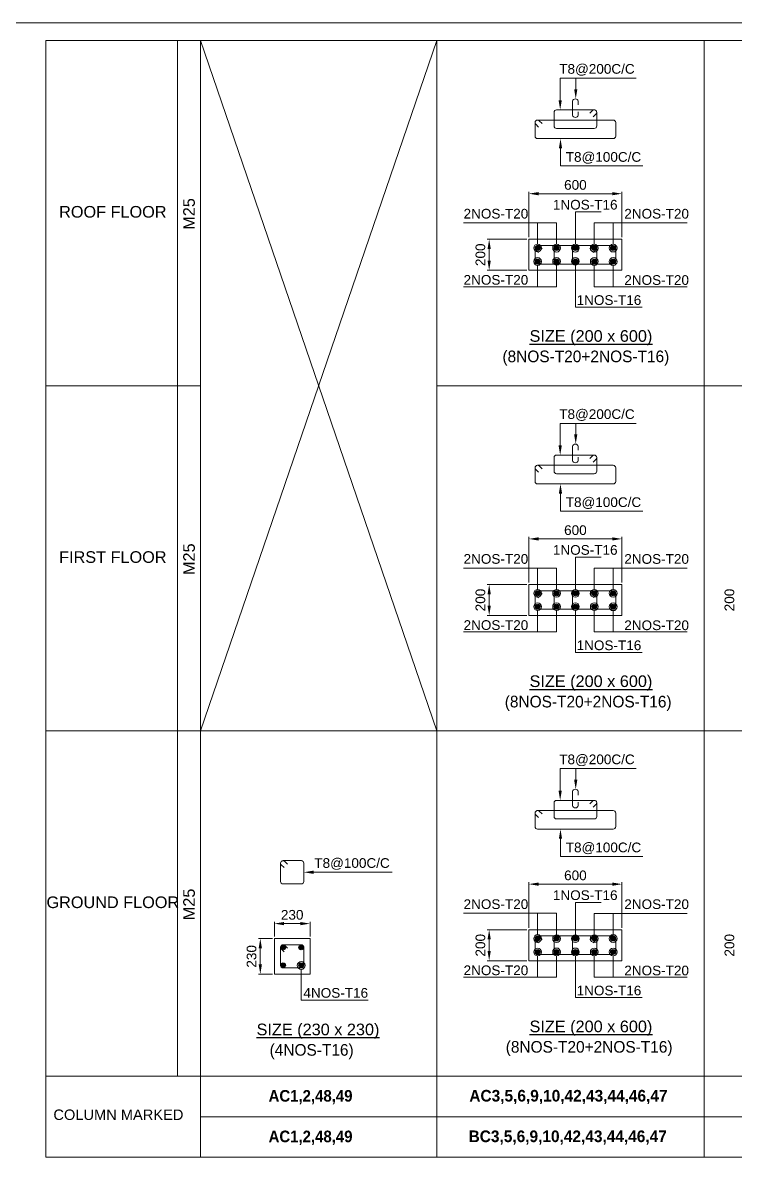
# Model space of a CAD drawing. Header units: metres. Extents: x 21100 to 202285, y -1545145 to -1477211.
# Drawn here: x 133474 to 151857, y -1515004 to -1485745 of the extents above; entities that cross this region are included whole.
import ezdxf
from ezdxf.enums import TextEntityAlignment as Align

# ---------------------------------------------------------------- set-up
doc = ezdxf.new("R2010")
doc.units = ezdxf.units.M
doc.header["$LTSCALE"] = 15
doc.header["$MEASUREMENT"] = 0
for name, color, linetype, lineweight in [('COLUMN SECTION_ASC', 132, 'Continuous', 9), ('DIMENSION_ASC', 251, 'Continuous', 9), ('LEADER_ASC', 152, 'Continuous', 15), ('SCHEDULED BORDER_ASC', 4, 'Continuous', 18), ('STEEL DIST._ASC', 132, 'Continuous', 25), ('STIRRUPS_ASC', 22, 'Continuous', 5), ('TEXT HEADER_ASC', 7, 'Continuous', 25), ('TEXT SCHEDULE HEADER_ASC', 1, 'Continuous', 30), ('TEXT SCHEDULE_ASC', 7, 'Continuous', 5), ('TEXT_ASC', 7, 'Continuous', 25), ('VIEWPORT_ASC', 6, 'Continuous', 15)]:
    doc.layers.add(name, color=color, linetype=linetype, lineweight=lineweight)
doc.layers.add('CONC.', color=6, linetype='Continuous')
doc.styles.add('ASC', font='swiss.ttf')
doc.styles.add('ASC_DIMENSION', font='swiss.ttf', dxfattribs={"height": 250})
doc.styles.add('BOLD ASC', font='swissb.ttf', dxfattribs={"height": 300})
doc.styles.add('STANDERD ASC', font='swiss.ttf', dxfattribs={"height": 250})

# ---------------------------------------------------------------- blocks, each defined once
blk = doc.blocks.new('_DotBlank')
at = {"color": 0, "lineweight": -2}
blk.add_line((-0.5, 0), (-1, 0), dxfattribs=at)
blk.add_circle((0, 0), 0.5, dxfattribs=at)

msp = doc.modelspace()

# ---------------------------------------------------------------- hatches: boundary and pattern name
at = {"layer": 'STEEL DIST._ASC'}
h = msp.add_hatch(color=155, dxfattribs=at)
h.dxf.hatch_style = 1
edge = h.paths.add_edge_path()
edge.add_arc((146758.9, -1491558.2), 60, 180, 540)
h = msp.add_hatch(color=155, dxfattribs=at)
h.dxf.hatch_style = 1
edge = h.paths.add_edge_path()
edge.add_arc((147245.4, -1491558.2), 60, 180, 540)
h = msp.add_hatch(color=155, dxfattribs=at)
h.dxf.hatch_style = 1
edge = h.paths.add_edge_path()
edge.add_arc((147731.8, -1491558.2), 60, 180, 540)
h = msp.add_hatch(color=155, dxfattribs=at)
h.dxf.hatch_style = 1
edge = h.paths.add_edge_path()
edge.add_arc((148218.5, -1491558.2), 60, 180, 540)
h = msp.add_hatch(color=155, dxfattribs=at)
h.dxf.hatch_style = 1
edge = h.paths.add_edge_path()
edge.add_arc((148704.7, -1491558.2), 60, 0, 360, ccw=False)
h = msp.add_hatch(color=155, dxfattribs=at)
h.dxf.hatch_style = 1
edge = h.paths.add_edge_path()
edge.add_arc((146758.9, -1491899.9), 60, -180, 180, ccw=False)
h = msp.add_hatch(color=155, dxfattribs=at)
h.dxf.hatch_style = 1
edge = h.paths.add_edge_path()
edge.add_arc((147245.4, -1491899.9), 60, -180, 180, ccw=False)
h = msp.add_hatch(color=155, dxfattribs=at)
h.dxf.hatch_style = 1
edge = h.paths.add_edge_path()
edge.add_arc((147731.8, -1491899.9), 60, -180, 180, ccw=False)
h = msp.add_hatch(color=155, dxfattribs=at)
h.dxf.hatch_style = 1
edge = h.paths.add_edge_path()
edge.add_arc((148218.5, -1491899.9), 60, -180, 180, ccw=False)
h = msp.add_hatch(color=155, dxfattribs=at)
h.dxf.hatch_style = 1
edge = h.paths.add_edge_path()
edge.add_arc((148704.7, -1491899.9), 60, 360, 720)
h = msp.add_hatch(color=155, dxfattribs=at)
h.dxf.hatch_style = 1
edge = h.paths.add_edge_path()
edge.add_arc((146758.9, -1500461), 60, 180, 540)
h = msp.add_hatch(color=155, dxfattribs=at)
h.dxf.hatch_style = 1
edge = h.paths.add_edge_path()
edge.add_arc((147245.4, -1500461), 60, 180, 540)
h = msp.add_hatch(color=155, dxfattribs=at)
h.dxf.hatch_style = 1
edge = h.paths.add_edge_path()
edge.add_arc((147731.8, -1500461), 60, 180, 540)
h = msp.add_hatch(color=155, dxfattribs=at)
h.dxf.hatch_style = 1
edge = h.paths.add_edge_path()
edge.add_arc((148218.5, -1500461), 60, 180, 540)
h = msp.add_hatch(color=155, dxfattribs=at)
h.dxf.hatch_style = 1
edge = h.paths.add_edge_path()
edge.add_arc((148704.7, -1500461), 60, 0, 360, ccw=False)
h = msp.add_hatch(color=155, dxfattribs=at)
h.dxf.hatch_style = 1
edge = h.paths.add_edge_path()
edge.add_arc((146758.9, -1500802.6), 60, -180, 180, ccw=False)
h = msp.add_hatch(color=155, dxfattribs=at)
h.dxf.hatch_style = 1
edge = h.paths.add_edge_path()
edge.add_arc((147245.4, -1500802.6), 60, -180, 180, ccw=False)
h = msp.add_hatch(color=155, dxfattribs=at)
h.dxf.hatch_style = 1
edge = h.paths.add_edge_path()
edge.add_arc((147731.8, -1500802.6), 60, -180, 180, ccw=False)
h = msp.add_hatch(color=155, dxfattribs=at)
h.dxf.hatch_style = 1
edge = h.paths.add_edge_path()
edge.add_arc((148218.5, -1500802.6), 60, -180, 180, ccw=False)
h = msp.add_hatch(color=155, dxfattribs=at)
h.dxf.hatch_style = 1
edge = h.paths.add_edge_path()
edge.add_arc((148704.7, -1500802.6), 60, 360, 720)
h = msp.add_hatch(color=155, dxfattribs=at)
h.dxf.hatch_style = 1
edge = h.paths.add_edge_path()
edge.add_arc((146758.9, -1509363.8), 60, 180, 540)
h = msp.add_hatch(color=155, dxfattribs=at)
h.dxf.hatch_style = 1
edge = h.paths.add_edge_path()
edge.add_arc((147245.4, -1509363.8), 60, 180, 540)
h = msp.add_hatch(color=155, dxfattribs=at)
h.dxf.hatch_style = 1
edge = h.paths.add_edge_path()
edge.add_arc((147731.8, -1509363.8), 60, 180, 540)
h = msp.add_hatch(color=155, dxfattribs=at)
h.dxf.hatch_style = 1
edge = h.paths.add_edge_path()
edge.add_arc((148218.5, -1509363.8), 60, 180, 540)
h = msp.add_hatch(color=155, dxfattribs=at)
h.dxf.hatch_style = 1
edge = h.paths.add_edge_path()
edge.add_arc((148704.7, -1509363.8), 60, 0, 360, ccw=False)
h = msp.add_hatch(color=155, dxfattribs=at)
h.dxf.hatch_style = 1
edge = h.paths.add_edge_path()
edge.add_arc((140193.5, -1509590.5), 60, 180, 540)
h = msp.add_hatch(color=155, dxfattribs=at)
h.dxf.hatch_style = 1
edge = h.paths.add_edge_path()
edge.add_arc((140659.3, -1509590.5), 60, 0, 360, ccw=False)
h = msp.add_hatch(color=155, dxfattribs=at)
h.dxf.hatch_style = 1
edge = h.paths.add_edge_path()
edge.add_arc((146758.9, -1509705.4), 60, -180, 180, ccw=False)
h = msp.add_hatch(color=155, dxfattribs=at)
h.dxf.hatch_style = 1
edge = h.paths.add_edge_path()
edge.add_arc((147245.4, -1509705.4), 60, -180, 180, ccw=False)
h = msp.add_hatch(color=155, dxfattribs=at)
h.dxf.hatch_style = 1
edge = h.paths.add_edge_path()
edge.add_arc((147731.8, -1509705.4), 60, -180, 180, ccw=False)
h = msp.add_hatch(color=155, dxfattribs=at)
h.dxf.hatch_style = 1
edge = h.paths.add_edge_path()
edge.add_arc((148218.5, -1509705.4), 60, -180, 180, ccw=False)
h = msp.add_hatch(color=155, dxfattribs=at)
h.dxf.hatch_style = 1
edge = h.paths.add_edge_path()
edge.add_arc((148704.7, -1509705.4), 60, 360, 720)
h = msp.add_hatch(color=155, dxfattribs=at)
h.dxf.hatch_style = 1
edge = h.paths.add_edge_path()
edge.add_arc((140193.5, -1510052.1), 60, -180, 180, ccw=False)
h = msp.add_hatch(color=155, dxfattribs=at)
h.dxf.hatch_style = 1
edge = h.paths.add_edge_path()
edge.add_arc((140659.3, -1510052.1), 60, 360, 720)

# ---------------------------------------------------------------- linework, layer by layer
at = {"layer": 'COLUMN SECTION_ASC'}
for p, q in [((146531.8, -1491329.5), (146531.8, -1492129.5)), ((148931.8, -1491329.5), (146531.8, -1491329.5)), ((148931.8, -1492129.5), (148931.8, -1491329.5)), ((146531.8, -1492129.5), (148931.8, -1492129.5)), ((146531.8, -1500232.3), (146531.8, -1501032.3)), ((148931.8, -1500232.3), (146531.8, -1500232.3)), ((148931.8, -1501032.3), (148931.8, -1500232.3)), ((146531.8, -1501032.3), (148931.8, -1501032.3)), ((146531.8, -1509135.1), (146531.8, -1509935.1)), ((148931.8, -1509135.1), (146531.8, -1509135.1)), ((148931.8, -1509935.1), (148931.8, -1509135.1)), ((139966.4, -1509361.8), (139966.4, -1510281.8)), ((140886.4, -1509361.8), (139966.4, -1509361.8)), ((140886.4, -1510281.8), (140886.4, -1509361.8)), ((146531.8, -1509935.1), (148931.8, -1509935.1)), ((139966.4, -1510281.8), (140886.4, -1510281.8))]:
    msp.add_line(p, q, dxfattribs=at)
at = {"layer": 'DIMENSION_ASC'}
for p, q in [((146531.8, -1491279.5), (146531.8, -1490104.4)), ((146781.8, -1490154.4), (148681.8, -1490154.4)), ((148931.8, -1491279.5), (148931.8, -1490104.4)), ((146481.8, -1491329.5), (145457.6, -1491329.5)), ((145507.6, -1491879.5), (145507.6, -1491579.5)), ((146481.8, -1492129.5), (145457.6, -1492129.5)), ((146531.8, -1500182.3), (146531.8, -1499007.2)), ((146781.8, -1499057.2), (148681.8, -1499057.2)), ((148931.8, -1500182.3), (148931.8, -1499007.2)), ((146481.8, -1500232.3), (145457.6, -1500232.3)), ((145507.6, -1500782.3), (145507.6, -1500482.3)), ((146481.8, -1501032.3), (145457.6, -1501032.3)), ((146531.8, -1509085.1), (146531.8, -1507910)), ((146781.8, -1507960), (148681.8, -1507960)), ((148931.8, -1509085.1), (148931.8, -1507910)), ((139966.4, -1509311.8), (139966.4, -1508927.5)), ((140216.4, -1508977.5), (140636.4, -1508977.5)), ((140886.4, -1509311.8), (140886.4, -1508927.5)), ((146481.8, -1509135.1), (145457.6, -1509135.1)), ((139916.4, -1509361.8), (139553.6, -1509361.8)), ((145507.6, -1509685.1), (145507.6, -1509385.1)), ((139603.6, -1510031.8), (139603.6, -1509611.8)), ((146481.8, -1509935.1), (145457.6, -1509935.1)), ((139916.4, -1510281.8), (139553.6, -1510281.8))]:
    msp.add_line(p, q, dxfattribs=at)
for points in [[(147731.8, -1491358.2), (147731.8, -1490624.6), (148397.9, -1490624.6)], [(147245.4, -1491358.2), (147245.4, -1490906), (144847.8, -1490906)], [(146756.5, -1491356.2), (146756.5, -1490906), (147245.4, -1490906)], [(148706.2, -1491357.2), (148706.2, -1490907.1), (148217.3, -1490907.1)], [(148217.3, -1491359.3), (148217.3, -1490907.1), (150614.8, -1490907.1)], [(147245.4, -1492100.9), (147245.4, -1492553.1), (144847.8, -1492553.1)], [(146756.5, -1492102.9), (146756.5, -1492553.1), (147245.4, -1492553.1)], [(147731.8, -1492100.9), (147731.8, -1493080), (149454.1, -1493080)], [(148217.3, -1492101.9), (148217.3, -1492554.1), (150614.8, -1492554.1)], [(148706.2, -1492103.9), (148706.2, -1492554.1), (148217.3, -1492554.1)], [(147731.8, -1500261), (147731.8, -1499527.4), (148397.9, -1499527.4)], [(147245.4, -1500261), (147245.4, -1499808.8), (144847.8, -1499808.8)], [(146756.5, -1500259), (146756.5, -1499808.8), (147245.4, -1499808.8)], [(148706.2, -1500260), (148706.2, -1499809.9), (148217.3, -1499809.9)], [(148217.3, -1500262.1), (148217.3, -1499809.9), (150614.8, -1499809.9)], [(147245.4, -1501003.6), (147245.4, -1501455.8), (144847.8, -1501455.8)], [(146756.5, -1501005.7), (146756.5, -1501455.8), (147245.4, -1501455.8)], [(147731.8, -1501003.6), (147731.8, -1501982.7), (149454.1, -1501982.7)], [(148217.3, -1501004.7), (148217.3, -1501456.9), (150614.8, -1501456.9)], [(148706.2, -1501006.7), (148706.2, -1501456.9), (148217.3, -1501456.9)], [(147731.8, -1509163.8), (147731.8, -1508430.1), (148397.9, -1508430.1)], [(147245.4, -1509163.8), (147245.4, -1508711.6), (144847.8, -1508711.6)], [(146756.5, -1509161.7), (146756.5, -1508711.6), (147245.4, -1508711.6)], [(148706.2, -1509162.8), (148706.2, -1508712.6), (148217.3, -1508712.6)], [(148217.3, -1509164.8), (148217.3, -1508712.6), (150614.8, -1508712.6)], [(147245.4, -1509906.4), (147245.4, -1510358.6), (144847.8, -1510358.6)], [(146756.5, -1509908.5), (146756.5, -1510358.6), (147245.4, -1510358.6)], [(147731.8, -1509906.4), (147731.8, -1510885.5), (149454.1, -1510885.5)], [(148217.3, -1509907.5), (148217.3, -1510359.7), (150614.8, -1510359.7)], [(148706.2, -1509909.5), (148706.2, -1510359.7), (148217.3, -1510359.7)], [(140659, -1510256.8), (140659, -1510953.2), (142383.7, -1510953.2)]]:
    msp.add_lwpolyline(points, dxfattribs=at)
for points in [[(146781.8, -1490112.7), (146781.8, -1490196.1), (146531.8, -1490154.4)], [(148681.8, -1490196.1), (148681.8, -1490112.7), (148931.8, -1490154.4)], [(145549.2, -1491579.5), (145465.9, -1491579.5), (145507.6, -1491329.5)], [(145465.9, -1491879.5), (145549.2, -1491879.5), (145507.6, -1492129.5)], [(146781.8, -1499015.5), (146781.8, -1499098.8), (146531.8, -1499057.2)], [(148681.8, -1499098.8), (148681.8, -1499015.5), (148931.8, -1499057.2)], [(145549.2, -1500482.3), (145465.9, -1500482.3), (145507.6, -1500232.3)], [(145465.9, -1500782.3), (145549.2, -1500782.3), (145507.6, -1501032.3)], [(146781.8, -1507918.3), (146781.8, -1508001.6), (146531.8, -1507960)], [(148681.8, -1508001.6), (148681.8, -1507918.3), (148931.8, -1507960)], [(140216.4, -1508935.8), (140216.4, -1509019.2), (139966.4, -1508977.5)], [(140636.4, -1509019.2), (140636.4, -1508935.8), (140886.4, -1508977.5)], [(145549.2, -1509385.1), (145465.9, -1509385.1), (145507.6, -1509135.1)], [(139645.3, -1509611.8), (139562, -1509611.8), (139603.6, -1509361.8)], [(145465.9, -1509685.1), (145549.2, -1509685.1), (145507.6, -1509935.1)], [(139562, -1510031.8), (139645.3, -1510031.8), (139603.6, -1510281.8)]]:
    msp.add_solid(points, dxfattribs=at)
at = {"layer": 'LEADER_ASC'}
for points in [[(147339.2, -1487742.8), (147339.2, -1487175), (149299.8, -1487175)], [(147740.3, -1487458.9), (147740.3, -1487175), (149247.6, -1487175)], [(147347.1, -1488984.8), (147347.1, -1489436.9), (149469.3, -1489436.9)], [(147339.2, -1496645.6), (147339.2, -1496077.8), (149299.8, -1496077.8)], [(147740.3, -1496361.7), (147740.3, -1496077.8), (149247.6, -1496077.8)], [(147347.1, -1497887.6), (147347.1, -1498339.7), (149469.3, -1498339.7)], [(147339.2, -1505548.4), (147339.2, -1504980.6), (149299.8, -1504980.6)], [(147740.3, -1505264.5), (147740.3, -1504980.6), (149247.6, -1504980.6)], [(147347.1, -1506790.3), (147347.1, -1507242.5), (149469.3, -1507242.5)], [(140976.4, -1507653), (143005, -1507653)]]:
    msp.add_lwpolyline(points, dxfattribs=at)
for points in [[(147782, -1487458.9), (147740.3, -1487708.9), (147698.6, -1487458.9)], [(147380.9, -1487742.8), (147339.2, -1487992.8), (147297.6, -1487742.8)], [(147305.4, -1488984.8), (147347.1, -1488734.8), (147388.7, -1488984.8)], [(147782, -1496361.7), (147740.3, -1496611.7), (147698.6, -1496361.7)], [(147380.9, -1496645.6), (147339.2, -1496895.6), (147297.6, -1496645.6)], [(147305.4, -1497887.6), (147347.1, -1497637.6), (147388.7, -1497887.6)], [(147782, -1505264.5), (147740.3, -1505514.5), (147698.6, -1505264.5)], [(147380.9, -1505548.4), (147339.2, -1505798.4), (147297.6, -1505548.4)], [(147305.4, -1506790.3), (147347.1, -1506540.3), (147388.7, -1506790.3)], [(140976.4, -1507694.7), (140726.4, -1507653), (140976.4, -1507611.3)]]:
    msp.add_solid(points, dxfattribs=at)
at = {"layer": 'SCHEDULED BORDER_ASC'}
for p, q in [((134074.4, -1486202.8), (134074.4, -1515004)), ((134074.4, -1486202.8), (169549.3, -1486202.8)), ((137464.8, -1486202.8), (137464.8, -1512911.1)), ((138064.8, -1486202.8), (138064.8, -1515004)), ((144158.1, -1486202.8), (144158.1, -1515004)), ((151055.9, -1486202.8), (151055.9, -1515004)), ((134074.4, -1495105.6), (138064.8, -1495105.6)), ((144158.1, -1495105.6), (169549.3, -1495105.6)), ((134074.4, -1504008.4), (169549.3, -1504008.4)), ((134074.4, -1512911.1), (169549.3, -1512911.1)), ((138064.8, -1513957.6), (169549.3, -1513957.6)), ((134074.4, -1515004), (169549.3, -1515004)), ((138064.8, -1515004), (169549.3, -1515004))]:
    msp.add_line(p, q, dxfattribs=at)
at = {"layer": 'SCHEDULED BORDER_ASC', "color": 8}
for p, q in [((138064.8, -1486202.8), (144158.1, -1504008.4)), ((144158.1, -1486202.8), (138064.8, -1504008.4))]:
    msp.add_line(p, q, dxfattribs=at)
at = {"layer": 'STEEL DIST._ASC'}
for centre in [(146758.9, -1491558.2), (147245.4, -1491558.2), (147731.8, -1491558.2), (148218.5, -1491558.2), (148704.7, -1491558.2), (146758.9, -1491899.9), (147245.4, -1491899.9), (147731.8, -1491899.9), (148218.5, -1491899.9), (148704.7, -1491899.9), (146758.9, -1500461), (147245.4, -1500461), (147731.8, -1500461), (148218.5, -1500461), (148704.7, -1500461), (146758.9, -1500802.6), (147245.4, -1500802.6), (147731.8, -1500802.6), (148218.5, -1500802.6), (148704.7, -1500802.6), (146758.9, -1509363.8), (147245.4, -1509363.8), (147731.8, -1509363.8), (148218.5, -1509363.8), (148704.7, -1509363.8), (140193.5, -1509590.5), (140659.3, -1509590.5), (146758.9, -1509705.4), (147245.4, -1509705.4), (147731.8, -1509705.4), (148218.5, -1509705.4), (148704.7, -1509705.4), (140193.5, -1510052.1), (140659.3, -1510052.1)]:
    msp.add_circle(centre, 60, dxfattribs=at)
at = {"layer": 'STIRRUPS_ASC'}
for p, q in [((147658.2, -1487764.4), (147658.2, -1488132.4)), ((147805.4, -1487861.7), (147805.4, -1487764.5)), ((147181.6, -1488057.8), (147181.6, -1488407.8)), ((148216.1, -1487992.8), (147246.6, -1487992.8)), ((147805.4, -1488132.6), (147805.4, -1488042.8)), ((148172.3, -1488012.6), (148103.3, -1488081.6)), ((148193.8, -1488172.1), (148262, -1488103.8)), ((148283.2, -1488407.8), (148283.2, -1488058.5)), ((146691.8, -1488318.8), (146691.8, -1488669.8)), ((146710.5, -1488364), (146781.2, -1488434.7)), ((148707.8, -1488254.8), (146755.8, -1488254.8)), ((146871.7, -1488344.2), (146801, -1488273.5)), ((148771.8, -1488670.8), (148771.8, -1488318.8)), ((147246.6, -1488472.8), (148218.2, -1488472.8)), ((146756.8, -1488734.8), (148707.8, -1488734.8)), ((146691.8, -1491553.5), (146691.8, -1491904.5)), ((146710.5, -1491598.8), (146781.2, -1491669.5)), ((148707.8, -1491489.5), (146755.8, -1491489.5)), ((146871.7, -1491579), (146801, -1491508.3)), ((147181.6, -1491554.5), (147181.6, -1491904.5)), ((148216.1, -1491489.5), (147246.6, -1491489.5)), ((147658.2, -1491545.5), (147658.2, -1491913.5)), ((147805.4, -1491642.7), (147805.4, -1491545.6)), ((148172.3, -1491509.3), (148103.3, -1491578.3)), ((148193.8, -1491668.8), (148262, -1491600.5)), ((148283.2, -1491904.5), (148283.2, -1491555.2)), ((148771.8, -1491905.5), (148771.8, -1491553.5)), ((147805.4, -1491913.7), (147805.4, -1491823.9)), ((146756.8, -1491969.5), (148707.8, -1491969.5)), ((147246.6, -1491969.5), (148218.2, -1491969.5)), ((148216.1, -1496895.6), (147246.6, -1496895.6)), ((147658.2, -1496667.1), (147658.2, -1497035.2)), ((147805.4, -1496764.4), (147805.4, -1496667.3)), ((148707.8, -1497157.6), (146755.8, -1497157.6)), ((146871.7, -1497247), (146801, -1497176.3)), ((147181.6, -1496960.6), (147181.6, -1497310.6)), ((147805.4, -1497035.4), (147805.4, -1496945.5)), ((148172.3, -1496915.3), (148103.3, -1496984.3)), ((148193.8, -1497074.8), (148262, -1497006.6)), ((148283.2, -1497310.6), (148283.2, -1496961.3)), ((146691.8, -1497221.6), (146691.8, -1497572.6)), ((146710.5, -1497266.8), (146781.2, -1497337.5)), ((147246.6, -1497375.6), (148218.2, -1497375.6)), ((148771.8, -1497573.6), (148771.8, -1497221.6)), ((146756.8, -1497637.6), (148707.8, -1497637.6)), ((148707.8, -1500392.3), (146755.8, -1500392.3)), ((146871.7, -1500481.8), (146801, -1500411.1)), ((148216.1, -1500392.3), (147246.6, -1500392.3)), ((148172.3, -1500412), (148103.3, -1500481)), ((146691.8, -1500456.3), (146691.8, -1500807.3)), ((146710.5, -1500501.6), (146781.2, -1500572.3)), ((147181.6, -1500457.3), (147181.6, -1500807.3)), ((147658.2, -1500448.2), (147658.2, -1500816.3)), ((147805.4, -1500545.5), (147805.4, -1500448.4)), ((148193.8, -1500571.5), (148262, -1500503.3)), ((148283.2, -1500807.3), (148283.2, -1500458)), ((148771.8, -1500808.3), (148771.8, -1500456.3)), ((146756.8, -1500872.3), (148707.8, -1500872.3)), ((147246.6, -1500872.3), (148218.2, -1500872.3)), ((147805.4, -1500816.5), (147805.4, -1500726.6)), ((147658.2, -1505569.9), (147658.2, -1505938)), ((147805.4, -1505667.2), (147805.4, -1505570.1)), ((147181.6, -1505863.4), (147181.6, -1506213.4)), ((148216.1, -1505798.4), (147246.6, -1505798.4)), ((147805.4, -1505938.2), (147805.4, -1505848.3)), ((148172.3, -1505818.1), (148103.3, -1505887.1)), ((148193.8, -1505977.6), (148262, -1505909.4)), ((148283.2, -1506213.4), (148283.2, -1505864.1)), ((146691.8, -1506124.3), (146691.8, -1506475.3)), ((146710.5, -1506169.6), (146781.2, -1506240.3)), ((148707.8, -1506060.3), (146755.8, -1506060.3)), ((146871.7, -1506149.8), (146801, -1506079.1)), ((148771.8, -1506476.3), (148771.8, -1506124.3)), ((146756.8, -1506540.3), (148707.8, -1506540.3)), ((147246.6, -1506278.4), (148218.2, -1506278.4)), ((140126.4, -1507417), (140126.4, -1507888)), ((140662.4, -1507353), (140190.4, -1507353)), ((140306.3, -1507442.5), (140235.6, -1507371.8)), ((140726.4, -1507889), (140726.4, -1507417)), ((140145.1, -1507462.2), (140215.8, -1507532.9)), ((140191.4, -1507953), (140662.4, -1507953)), ((146691.8, -1509359.1), (146691.8, -1509710.1)), ((146710.5, -1509404.3), (146781.2, -1509475)), ((148707.8, -1509295.1), (146755.8, -1509295.1)), ((146871.7, -1509384.6), (146801, -1509313.9)), ((147181.6, -1509360.1), (147181.6, -1509710.1)), ((148216.1, -1509295.1), (147246.6, -1509295.1)), ((147658.2, -1509351), (147658.2, -1509719.1)), ((147805.4, -1509448.3), (147805.4, -1509351.2)), ((148172.3, -1509314.8), (148103.3, -1509383.8)), ((148193.8, -1509474.3), (148262, -1509406.1)), ((148283.2, -1509710.1), (148283.2, -1509360.8)), ((148771.8, -1509711.1), (148771.8, -1509359.1)), ((140126.4, -1509585.8), (140126.4, -1510056.8)), ((140145.1, -1509631), (140215.8, -1509701.7)), ((140662.4, -1509521.8), (140190.4, -1509521.8)), ((140306.3, -1509611.2), (140235.6, -1509540.5)), ((140726.4, -1510057.8), (140726.4, -1509585.8)), ((146756.8, -1509775.1), (148707.8, -1509775.1)), ((147246.6, -1509775.1), (148218.2, -1509775.1)), ((147805.4, -1509719.2), (147805.4, -1509629.4)), ((140191.4, -1510121.8), (140662.4, -1510121.8))]:
    msp.add_line(p, q, dxfattribs=at)
for centre, radius, start, end in [((147731.8, -1487784.8), 76.4, 15.42033, 164.45289), ((147246.6, -1488057.8), 65, 90, 180), ((147731.8, -1488112), 76.4, 195.48832, 344.38444), ((148218.2, -1488058.5), 65, 360, 135), ((148216.1, -1488057.8), 65, 315, 90), ((146756.5, -1488320.4), 64.7, 46.45047, 178.54594), ((146757.4, -1488319.5), 64.7, 91.45406, 223.54953), ((147246.6, -1488407.8), 65, 180, 270), ((148218.2, -1488407.8), 65, 270, 0), ((148706.2, -1488320.4), 65.6, 1.39718, 88.60282), ((146756.8, -1488669.8), 65, 180, 270), ((148706.2, -1488669.2), 65.6, 271.39718, 358.60282), ((146756.5, -1491555.2), 64.7, 46.45047, 178.54594), ((146757.4, -1491554.2), 64.7, 91.45406, 223.54953), ((147246.6, -1491554.5), 65, 90, 180), ((147731.8, -1491565.9), 76.4, 15.42033, 164.45289), ((148218.2, -1491555.2), 65, 360, 135), ((148216.1, -1491554.5), 65, 315, 90), ((148706.2, -1491555.1), 65.6, 1.39718, 88.60282), ((146756.8, -1491904.5), 65, 180, 270), ((147246.6, -1491904.5), 65, 180, 270), ((147731.8, -1491893.1), 76.4, 195.48832, 344.38444), ((148218.2, -1491904.5), 65, 270, 0), ((148706.2, -1491903.9), 65.6, 271.39718, 358.60282), ((147731.8, -1496687.6), 76.4, 15.42033, 164.45289), ((147246.6, -1496960.6), 65, 90, 180), ((148218.2, -1496961.3), 65, 360, 135), ((148216.1, -1496960.6), 65, 315, 90), ((146756.5, -1497223.2), 64.7, 46.45047, 178.54594), ((146757.4, -1497222.2), 64.7, 91.45406, 223.54953), ((147731.8, -1497014.8), 76.4, 195.48832, 344.38444), ((148706.2, -1497223.2), 65.6, 1.39718, 88.60282), ((147246.6, -1497310.6), 65, 180, 270), ((148218.2, -1497310.6), 65, 270, 0), ((146756.8, -1497572.6), 65, 180, 270), ((148706.2, -1497572), 65.6, 271.39718, 358.60282), ((146756.5, -1500458), 64.7, 46.45047, 178.54594), ((146757.4, -1500457), 64.7, 91.45406, 223.54953), ((147246.6, -1500457.3), 65, 90, 180), ((147731.8, -1500468.7), 76.4, 15.42033, 164.45289), ((148218.2, -1500458), 65, 360, 135), ((148216.1, -1500457.3), 65, 315, 90), ((148706.2, -1500457.9), 65.6, 1.39718, 88.60282), ((146756.8, -1500807.3), 65, 180, 270), ((147246.6, -1500807.3), 65, 180, 270), ((147731.8, -1500795.9), 76.4, 195.48832, 344.38444), ((148218.2, -1500807.3), 65, 270, 0), ((148706.2, -1500806.7), 65.6, 271.39718, 358.60282), ((147731.8, -1505590.4), 76.4, 15.42033, 164.45289), ((147246.6, -1505863.4), 65, 90, 180), ((147731.8, -1505917.6), 76.4, 195.48832, 344.38444), ((148218.2, -1505864.1), 65, 360, 135), ((148216.1, -1505863.4), 65, 315, 90), ((146756.5, -1506126), 64.7, 46.45047, 178.54594), ((146757.4, -1506125), 64.7, 91.45406, 223.54953), ((147246.6, -1506213.4), 65, 180, 270), ((148218.2, -1506213.4), 65, 270, 0), ((148706.2, -1506125.9), 65.6, 1.39718, 88.60282), ((146756.8, -1506475.3), 65, 180, 270), ((148706.2, -1506474.7), 65.6, 271.39718, 358.60282), ((140191.1, -1507418.6), 64.7, 46.45047, 178.54594), ((140192, -1507417.7), 64.7, 91.45406, 223.54953), ((140660.8, -1507418.6), 65.6, 1.39718, 88.60282), ((140191.4, -1507888), 65, 180, 270), ((140660.8, -1507887.4), 65.6, 271.39718, 358.60282), ((146756.5, -1509360.7), 64.7, 46.45047, 178.54594), ((146757.4, -1509359.8), 64.7, 91.45406, 223.54953), ((147246.6, -1509360.1), 65, 90, 180), ((147731.8, -1509371.5), 76.4, 15.42033, 164.45289), ((148218.2, -1509360.8), 65, 360, 135), ((148216.1, -1509360.1), 65, 315, 90), ((148706.2, -1509360.7), 65.6, 1.39718, 88.60282), ((140191.1, -1509587.4), 64.7, 46.45047, 178.54594), ((140192, -1509586.5), 64.7, 91.45406, 223.54953), ((140660.8, -1509587.4), 65.6, 1.39718, 88.60282), ((146756.8, -1509710.1), 65, 180, 270), ((147246.6, -1509710.1), 65, 180, 270), ((147731.8, -1509698.7), 76.4, 195.48832, 344.38444), ((148218.2, -1509710.1), 65, 270, 0), ((148706.2, -1509709.5), 65.6, 271.39718, 358.60282), ((140191.4, -1510056.8), 65, 180, 270), ((140660.8, -1510056.2), 65.6, 271.39718, 358.60282)]:
    msp.add_arc(centre, radius, start, end, dxfattribs=at)
at = {"layer": 'VIEWPORT_ASC'}
msp.add_line((118184.6, -1485744.5), (202284.6, -1485744.5), dxfattribs=at)

# ---------------------------------------------------------------- block references
at = {"layer": 'DIMENSION_ASC', "xscale": 200, "yscale": 200, "zscale": 200}
for p, rotation in [((146756.5, -1491556.2), 270), ((147245.4, -1491558.2), 269.9999999999795), ((147731.8, -1491558.2), 270), ((148217.3, -1491559.3), 270.0000000000205), ((148706.2, -1491557.2), 270), ((146756.5, -1491902.9), 90.00000000001026), ((147245.4, -1491900.9), 90.00000000003071), ((147731.8, -1491900.9), 90.00000000000567), ((148217.3, -1491901.9), 89.99999999997955), ((148706.2, -1491903.9), 90), ((146756.5, -1500459), 270), ((147245.4, -1500461), 269.9999999999795), ((147731.8, -1500461), 270), ((148217.3, -1500462.1), 270.0000000000205), ((148706.2, -1500460), 270), ((146756.5, -1500805.7), 90.00000000001026), ((147245.4, -1500803.6), 90.00000000003071), ((147731.8, -1500803.6), 90.00000000000567), ((148217.3, -1500804.7), 89.99999999997955), ((148706.2, -1500806.7), 90), ((146756.5, -1509361.7), 270), ((147245.4, -1509363.8), 269.9999999999795), ((147731.8, -1509363.8), 270), ((148217.3, -1509364.8), 270.0000000000205), ((148706.2, -1509362.8), 270), ((146756.5, -1509708.5), 90.00000000001026), ((147245.4, -1509706.4), 90.00000000003071), ((147731.8, -1509706.4), 90.00000000000567), ((148217.3, -1509707.5), 89.99999999997955), ((148706.2, -1509709.5), 90), ((140659, -1510056.8), 90)]:
    msp.add_blockref('_DotBlank', p, dxfattribs=dict(at, rotation=rotation))

# ---------------------------------------------------------------- texts
at = {"layer": 'CONC.', "lineweight": -3, "style": 'ASC', "width": 0.95}
for s, p in [('(8NOS-T20+2NOS-T16)', (145850.4, -1494499.9)), ('(8NOS-T20+2NOS-T16)', (145909.6, -1503402.6)), ('(4NOS-T16)', (139844.2, -1512383.6)), ('(8NOS-T20+2NOS-T16)', (145934.7, -1512305.4))]:
    msp.add_text(s, height=300, dxfattribs=at).set_placement(p)
at = {"layer": 'DIMENSION_ASC', "color": 7, "char_height": 250, "attachment_point": 5, "style": 'ASC_DIMENSION'}
for s, insert in [('\\A1;600', (147731.8, -1489929.4)), ('\\A1;600', (147731.8, -1498832.2)), ('\\A1;600', (147731.8, -1507735)), ('\\A1;230', (140426.4, -1508752.5))]:
    msp.add_mtext(s, dxfattribs=dict(at, insert=insert))
at = {"layer": 'DIMENSION_ASC', "color": 7, "char_height": 250, "attachment_point": 5, "rotation": 90, "style": 'ASC_DIMENSION'}
for s, insert in [('\\A1;200', (145282.6, -1491729.5)), ('\\A1;200', (145282.6, -1500632.3)), ('\\A1;200', (151705.9, -1500632.3)), ('\\A1;200', (145282.6, -1509535.1)), ('\\A1;200', (151705.9, -1509535.1)), ('\\A1;230', (139378.6, -1509821.8))]:
    msp.add_mtext(s, dxfattribs=dict(at, insert=insert))
at = {"layer": 'TEXT HEADER_ASC', "style": 'STANDERD ASC'}
for s, p in [('%%USIZE (200 x 600)', (146548.8, -1493973.2)), ('%%USIZE (200 x 600)', (146548.8, -1502876)), ('%%USIZE (230 x 230)', (139508.6, -1511856.9)), ('%%USIZE (200 x 600)', (146548.8, -1511778.7))]:
    msp.add_text(s, height=300, dxfattribs=at).set_placement(p)
at = {"layer": 'TEXT SCHEDULE HEADER_ASC'}
for s, height, style, p in [('ROOF FLOOR', 300, 'ASC', (135799.6, -1490621.6)), ('FIRST FLOOR', 300, 'ASC', (135799.6, -1499524.4)), ('GROUND FLOOR', 300, 'ASC', (135799.6, -1508427.2)), ('COLUMN MARKED', 270, 'STANDERD ASC', (135943.1, -1513906.2))]:
    msp.add_text(s, height=height, dxfattribs=dict(at, style=style)).set_placement(p, align=Align.MIDDLE_CENTER)
at = {"layer": 'TEXT SCHEDULE HEADER_ASC', "style": 'ASC'}
for p in [(137764.8, -1490677.3), (137764.8, -1499580.1), (137764.8, -1508482.8)]:
    msp.add_text('M25', height=300, rotation=90, dxfattribs=at).set_placement(p, align=Align.MIDDLE)
at = {"layer": 'TEXT SCHEDULE_ASC', "style": 'STANDERD ASC'}
for s, p in [('1NOS-T16', (147151, -1490563.4)), ('2NOS-T20', (144847, -1490795.1)), ('2NOS-T20', (148992.6, -1490796.1)), ('2NOS-T20', (144847, -1492501)), ('2NOS-T20', (148992.6, -1492506.1)), ('1NOS-T16', (147762.9, -1493022.7)), ('1NOS-T16', (147151, -1499466.2)), ('2NOS-T20', (144847, -1499697.8)), ('2NOS-T20', (148992.6, -1499698.9)), ('2NOS-T20', (144847, -1501403.7)), ('2NOS-T20', (148992.6, -1501408.9)), ('1NOS-T16', (147762.9, -1501925.5)), ('1NOS-T16', (147151, -1508369)), ('2NOS-T20', (144847, -1508600.6)), ('2NOS-T20', (148992.6, -1508601.7)), ('2NOS-T20', (144847, -1510306.5)), ('2NOS-T20', (148992.6, -1510311.7)), ('4NOS-T16', (140715.9, -1510889)), ('1NOS-T16', (147762.9, -1510828.3))]:
    msp.add_text(s, height=250, dxfattribs=at).set_placement(p)
at = {"layer": 'TEXT SCHEDULE_ASC', "color": 1, "style": 'BOLD ASC'}
for s, width, p in [('AC1,2,48,49', 0.92, (139817.6, -1513569.2)), ('AC3,5,6,9,10,42,43,44,46,47', 0.95, (144995.6, -1513566)), ('AC1,2,48,49', 0.92, (139817.6, -1514615.6)), ('BC3,5,6,9,10,42,43,44,46,47', 0.95, (144977.3, -1514612.4))]:
    msp.add_text(s, height=300, dxfattribs=dict(at, width=width)).set_placement(p)
at = {"layer": 'TEXT_ASC', "style": 'STANDERD ASC'}
for s, p in [('T8@200C/C', (147315.3, -1487061.1, 0.3)), ('T8@100C/C', (147483, -1489331.7, 0.3)), ('T8@200C/C', (147315.3, -1495963.9, 0.3)), ('T8@100C/C', (147483, -1498234.5, 0.3)), ('T8@200C/C', (147315.3, -1504866.7, 0.3)), ('T8@100C/C', (147483, -1507137.2, 0.3)), ('T8@100C/C', (140997.3, -1507540))]:
    msp.add_text(s, height=250, dxfattribs=at).set_placement(p)

doc.saveas('drawing.dxf')
